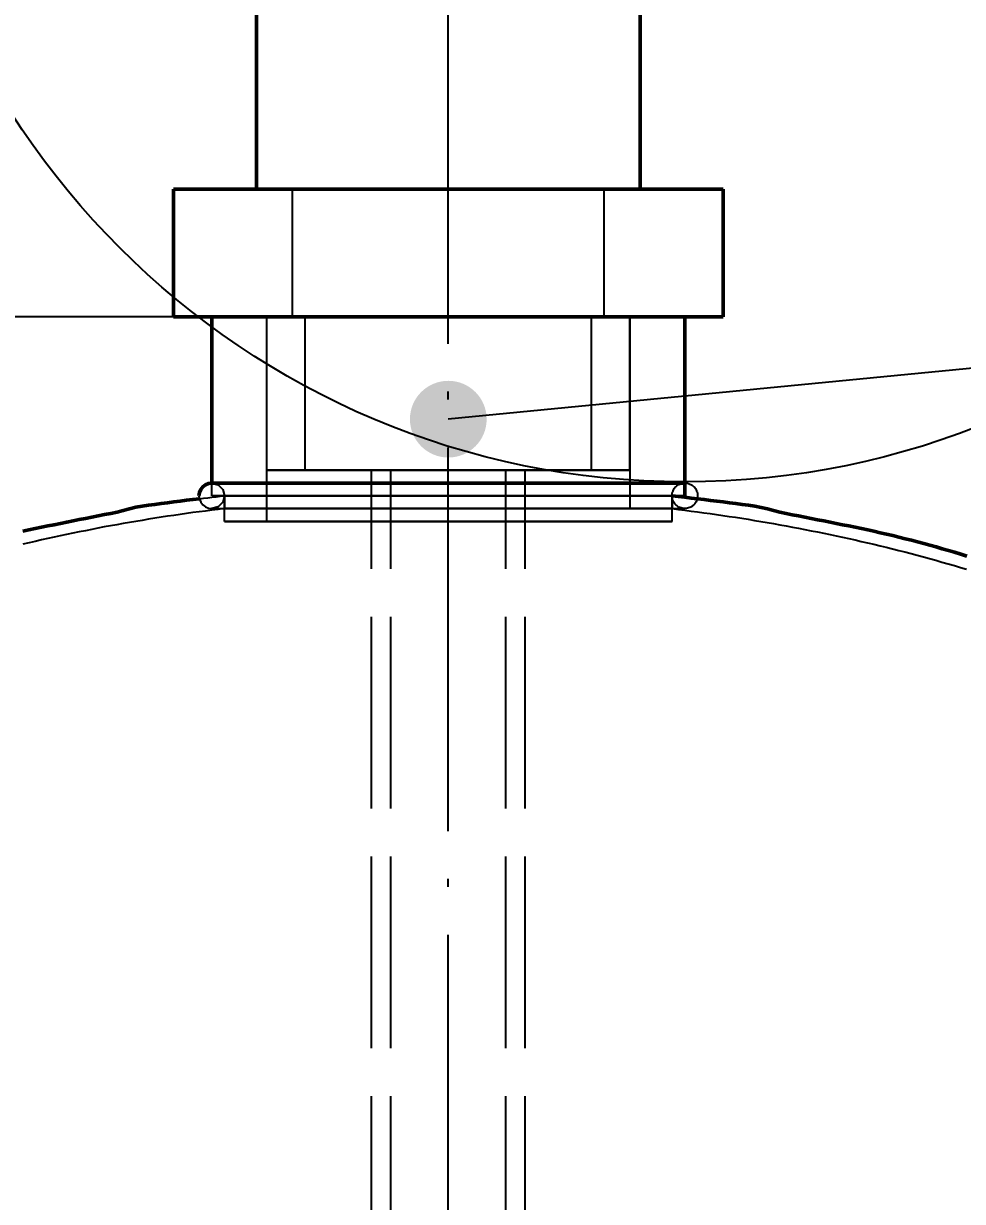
# Model space of a CAD drawing. Header units: millimetres. Extents: x 0 to 420, y 0 to 297.
# Drawn here: x 83.16 to 97.84, y 232.95 to 251.38 of the extents above; entities that cross this region are included whole.
import ezdxf

# ---------------------------------------------------------------- set-up
doc = ezdxf.new("R2010")
doc.units = ezdxf.units.MM
doc.linetypes.add('ISO02-TRAZOS', pattern=[3.75, 3, -0.75])
doc.linetypes.add('ISO04-TRAZO-PUNTO', pattern=[7.625, 6, -0.75, 0.125, -0.75])
for name, color, linetype, lineweight in [('01-VISIBLE', 7, 'CONTINUOUS', 50), ('02-OCULTA', 4, 'ISO02-TRAZOS', 25), ('03-EJE', 1, 'ISO04-TRAZO-PUNTO', 25), ('04-COTA', 3, 'CONTINUOUS', 25), ('08-FINA', 5, 'CONTINUOUS', 25)]:
    doc.layers.add(name, color=color, linetype=linetype, lineweight=lineweight)
doc.styles.add('ISO3098', font='isocpeur.ttf')
doc.dimstyles.new('FLAMA-ISO', dxfattribs={"dimtxt": 3.5, "dimasz": 3, "dimexe": 2, "dimexo": 1, "dimgap": 1, "dimtad": 1, "dimdec": 1, "dimtxsty": 'ISO3098', "dimcen": 2.5, "dimclrd": 3, "dimclre": 3, "dimclrt": 3, "dimazin": 3, "dimtfac": 1, "dimtmove": 0, "dimatfit": 3, "dimlwd": 25, "dimlwe": 25})

msp = doc.modelspace()

# ---------------------------------------------------------------- hatches: boundary and pattern name
at = {"layer": '08-FINA'}
h = msp.add_hatch(color=7, dxfattribs=at)
h.dxf.hatch_style = 1
edge = h.paths.add_edge_path()
edge.add_arc((89.8, 245.194), 0.6, 0, 360)

# ---------------------------------------------------------------- linework, layer by layer
at = {"layer": '01-VISIBLE'}
for p, q in [((86.8, 248.795), (86.8, 253.939)), ((92.8, 248.795), (92.8, 253.939)), ((85.5, 246.795), (85.5, 248.795)), ((94.1, 246.795), (94.1, 248.795)), ((86.1, 244.195), (86.1, 246.795)), ((93.5, 243.995), (93.5, 246.795))]:
    msp.add_line(p, q, dxfattribs=at)
for points in [[(85.5, 248.795), (85.6, 248.795), (85.7, 248.795), (85.8, 248.795), (85.9, 248.795), (86, 248.795), (86.1, 248.795), (86.2, 248.795), (86.3, 248.795), (86.4, 248.795), (86.5, 248.795), (86.6, 248.795), (86.7, 248.795), (86.8, 248.795), (86.9, 248.795), (87, 248.795), (87.1, 248.795), (87.2, 248.795), (87.3, 248.795), (87.4, 248.795), (87.5, 248.795), (87.6, 248.795), (87.7, 248.795), (87.8, 248.795), (87.9, 248.795), (88, 248.795), (88.1, 248.795), (88.2, 248.795), (88.3, 248.795), (88.4, 248.795), (88.5, 248.795), (88.6, 248.795), (88.7, 248.795), (88.8, 248.795), (88.9, 248.795), (89, 248.795), (89.1, 248.795), (89.2, 248.795), (89.3, 248.795), (89.4, 248.795), (89.5, 248.795), (89.6, 248.795), (89.7, 248.795), (89.8, 248.795), (89.9, 248.795), (90, 248.795), (90.1, 248.795), (90.2, 248.795), (90.3, 248.795), (90.4, 248.795), (90.5, 248.795), (90.6, 248.795), (90.7, 248.795), (90.8, 248.795), (90.9, 248.795), (91, 248.795), (91.1, 248.795), (91.2, 248.795), (91.3, 248.795), (91.4, 248.795), (91.5, 248.795), (91.6, 248.795), (91.7, 248.795), (91.8, 248.795), (91.9, 248.795), (92, 248.795), (92.1, 248.795), (92.2, 248.795), (92.3, 248.795), (92.4, 248.795), (92.5, 248.795), (92.6, 248.795), (92.7, 248.795), (92.8, 248.795), (92.9, 248.795), (93, 248.795), (93.1, 248.795), (93.2, 248.795), (93.3, 248.795), (93.4, 248.795), (93.5, 248.795), (93.6, 248.795), (93.7, 248.795), (93.8, 248.795), (93.9, 248.795), (94, 248.795), (94.1, 248.795)], [(85.5, 246.795), (85.6, 246.795), (85.7, 246.795), (85.8, 246.795), (85.9, 246.795), (86, 246.795), (86.1, 246.795), (86.2, 246.795), (86.3, 246.795), (86.4, 246.795), (86.5, 246.795), (86.6, 246.795), (86.7, 246.795), (86.8, 246.795), (86.9, 246.795), (87, 246.795), (87.1, 246.795), (87.2, 246.795), (87.3, 246.795), (87.4, 246.795), (87.5, 246.795), (87.6, 246.795), (87.7, 246.795), (87.8, 246.795), (87.9, 246.795), (88, 246.795), (88.1, 246.795), (88.2, 246.795), (88.3, 246.795), (88.4, 246.795), (88.5, 246.795), (88.6, 246.795), (88.7, 246.795), (88.8, 246.795), (88.9, 246.795), (89, 246.795), (89.1, 246.795), (89.2, 246.795), (89.3, 246.795), (89.4, 246.795), (89.5, 246.795), (89.6, 246.795), (89.7, 246.795), (89.8, 246.795), (89.9, 246.795), (90, 246.795), (90.1, 246.795), (90.2, 246.795), (90.3, 246.795), (90.4, 246.795), (90.5, 246.795), (90.6, 246.795), (90.7, 246.795), (90.8, 246.795), (90.9, 246.795), (91, 246.795), (91.1, 246.795), (91.2, 246.795), (91.3, 246.795), (91.4, 246.795), (91.5, 246.795), (91.6, 246.795), (91.7, 246.795), (91.8, 246.795), (91.9, 246.795), (92, 246.795), (92.1, 246.795), (92.2, 246.795), (92.3, 246.795), (92.4, 246.795), (92.5, 246.795), (92.6, 246.795), (92.7, 246.795), (92.8, 246.795), (92.9, 246.795), (93, 246.795), (93.1, 246.795), (93.2, 246.795), (93.3, 246.795), (93.4, 246.795), (93.5, 246.795), (93.6, 246.795), (93.7, 246.795), (93.8, 246.795), (93.9, 246.795), (94, 246.795), (94.1, 246.795)], [(86.1, 244.195), (86.048, 244.188), (86, 244.168), (85.959, 244.136), (85.927, 244.095), (85.907, 244.047), (85.9, 243.995)], [(93.5, 244.195), (93.399, 244.195), (93.297, 244.195), (93.196, 244.195), (93.095, 244.195), (92.993, 244.195), (92.892, 244.195), (92.79, 244.195), (92.689, 244.195), (92.588, 244.195), (92.486, 244.195), (92.385, 244.195), (92.284, 244.195), (92.182, 244.195), (92.081, 244.195), (91.979, 244.195), (91.878, 244.195), (91.777, 244.195), (91.675, 244.195), (91.574, 244.195), (91.473, 244.195), (91.371, 244.195), (91.27, 244.195), (91.168, 244.195), (91.067, 244.195), (90.966, 244.195), (90.864, 244.195), (90.763, 244.195), (90.662, 244.195), (90.56, 244.195), (90.459, 244.195), (90.358, 244.195), (90.256, 244.195), (90.155, 244.195), (90.053, 244.195), (89.952, 244.195), (89.851, 244.195), (89.749, 244.195), (89.648, 244.195), (89.547, 244.195), (89.445, 244.195), (89.344, 244.195), (89.242, 244.195), (89.141, 244.195), (89.04, 244.195), (88.938, 244.195), (88.837, 244.195), (88.736, 244.195), (88.634, 244.195), (88.533, 244.195), (88.432, 244.195), (88.33, 244.195), (88.229, 244.195), (88.127, 244.195), (88.026, 244.195), (87.925, 244.195), (87.823, 244.195), (87.722, 244.195), (87.621, 244.195), (87.519, 244.195), (87.418, 244.195), (87.316, 244.195), (87.215, 244.195), (87.114, 244.195), (87.012, 244.195), (86.911, 244.195), (86.81, 244.195), (86.708, 244.195), (86.607, 244.195), (86.505, 244.195), (86.404, 244.195), (86.303, 244.195), (86.201, 244.195), (86.1, 244.195)], [(83.143, 243.439), (83.241, 243.461), (83.34, 243.482), (83.438, 243.503), (83.536, 243.523), (83.634, 243.543), (83.733, 243.563), (83.831, 243.583), (83.93, 243.602), (84.028, 243.622), (84.127, 243.641), (84.225, 243.661), (84.324, 243.68), (84.422, 243.7), (84.52, 243.72), (84.619, 243.741), (84.716, 243.764), (84.813, 243.791), (84.911, 243.815), (85.01, 243.832), (85.109, 243.847), (85.208, 243.86), (85.308, 243.873), (85.407, 243.886), (85.507, 243.899), (85.607, 243.911), (85.706, 243.924), (85.806, 243.936), (85.906, 243.948)], [(97.911, 243.052), (97.815, 243.082), (97.719, 243.111), (97.623, 243.139), (97.526, 243.167), (97.43, 243.195), (97.333, 243.222), (97.237, 243.248), (97.14, 243.274), (97.043, 243.299), (96.946, 243.324), (96.849, 243.348), (96.751, 243.372), (96.654, 243.395), (96.556, 243.417), (96.458, 243.439), (96.36, 243.461), (96.262, 243.482), (96.164, 243.502), (96.066, 243.523), (95.968, 243.543), (95.869, 243.562), (95.771, 243.582), (95.673, 243.602), (95.574, 243.621), (95.476, 243.641), (95.378, 243.66), (95.279, 243.68), (95.181, 243.699), (95.083, 243.72), (94.985, 243.74), (94.887, 243.763), (94.791, 243.79), (94.693, 243.814), (94.595, 243.831), (94.496, 243.846), (94.396, 243.86), (94.297, 243.873), (94.198, 243.886), (94.098, 243.898), (93.999, 243.911), (93.899, 243.923), (93.8, 243.935), (93.7, 243.947), (93.601, 243.959), (93.501, 243.971), (93.402, 243.983), (93.302, 243.995)]]:
    msp.add_lwpolyline(points, dxfattribs=at)
at = {"layer": '02-OCULTA'}
for p, q in [((86.8, 248.795), (86.8, 262.389)), ((92.8, 248.795), (92.8, 262.389)), ((87.362, 246.795), (87.362, 248.795)), ((87.6, 248.795), (92, 248.795)), ((87.6, 248.795), (92, 248.795)), ((92.238, 246.795), (92.238, 248.795)), ((86.962, 243.594), (86.962, 246.795)), ((86.962, 244.395), (86.962, 246.795)), ((87.562, 244.395), (87.562, 246.795)), ((92.038, 244.395), (92.038, 246.795)), ((92.638, 246.795), (92.638, 243.594)), ((92.638, 244.395), (92.638, 246.795)), ((88.6, 141.6), (88.6, 244.395)), ((88.9, 141.6), (88.9, 244.395)), ((90.7, 141.6), (90.7, 244.395)), ((91, 141.6), (91, 244.395)), ((86.1, 243.995), (86.1, 244.195)), ((86.298, 243.594), (86.298, 243.995)), ((86.3, 243.995), (86.3, 243.794)), ((93.3, 243.995), (93.3, 243.794)), ((93.302, 243.594), (93.302, 243.995))]:
    msp.add_line(p, q, dxfattribs=at)
for points in [[(94.1, 248.795), (94, 248.795), (93.9, 248.795), (93.8, 248.795), (93.7, 248.795), (93.6, 248.795), (93.5, 248.795), (93.4, 248.795), (93.3, 248.795), (93.2, 248.795), (93.1, 248.795), (93, 248.795), (92.9, 248.795), (92.8, 248.795), (92.7, 248.795), (92.6, 248.795), (92.5, 248.795), (92.4, 248.795), (92.3, 248.795), (92.2, 248.795), (92.1, 248.795), (92, 248.795), (91.9, 248.795), (91.8, 248.795), (91.7, 248.795), (91.6, 248.795), (91.5, 248.795), (91.4, 248.795), (91.3, 248.795), (91.2, 248.795), (91.1, 248.795), (91, 248.795), (90.9, 248.795), (90.8, 248.795), (90.7, 248.795), (90.6, 248.795), (90.5, 248.795), (90.4, 248.795), (90.3, 248.795), (90.2, 248.795), (90.1, 248.795), (90, 248.795), (89.9, 248.795), (89.8, 248.795), (89.7, 248.795), (89.6, 248.795), (89.5, 248.795), (89.4, 248.795), (89.3, 248.795), (89.2, 248.795), (89.1, 248.795), (89, 248.795), (88.9, 248.795), (88.8, 248.795), (88.7, 248.795), (88.6, 248.795), (88.5, 248.795), (88.4, 248.795), (88.3, 248.795), (88.2, 248.795), (88.1, 248.795), (88, 248.795), (87.9, 248.795), (87.8, 248.795), (87.7, 248.795), (87.6, 248.795), (87.5, 248.795), (87.4, 248.795), (87.3, 248.795), (87.2, 248.795), (87.1, 248.795), (87, 248.795), (86.9, 248.795), (86.8, 248.795), (86.7, 248.795), (86.6, 248.795), (86.5, 248.795), (86.4, 248.795), (86.3, 248.795), (86.2, 248.795), (86.1, 248.795), (86, 248.795), (85.9, 248.795), (85.8, 248.795), (85.7, 248.795), (85.6, 248.795), (85.5, 248.795)], [(86.8, 248.795), (86.914, 248.795), (87.029, 248.795), (87.143, 248.795), (87.257, 248.795), (87.371, 248.795), (87.486, 248.795), (87.6, 248.795)], [(86.8, 248.795), (86.9, 248.795), (87, 248.795), (87.1, 248.795), (87.2, 248.795), (87.3, 248.795), (87.4, 248.795), (87.5, 248.795), (87.6, 248.795)], [(92.238, 248.795), (92.136, 248.795), (92.034, 248.795), (91.933, 248.795), (91.831, 248.795), (91.73, 248.795), (91.628, 248.795), (91.527, 248.795), (91.425, 248.795), (91.323, 248.795), (91.222, 248.795), (91.12, 248.795), (91.019, 248.795), (90.917, 248.795), (90.816, 248.795), (90.714, 248.795), (90.613, 248.795), (90.511, 248.795), (90.409, 248.795), (90.308, 248.795), (90.206, 248.795), (90.105, 248.795), (90.003, 248.795), (89.902, 248.795), (89.8, 248.795), (89.698, 248.795), (89.597, 248.795), (89.495, 248.795), (89.394, 248.795), (89.292, 248.795), (89.191, 248.795), (89.089, 248.795), (88.987, 248.795), (88.886, 248.795), (88.784, 248.795), (88.683, 248.795), (88.581, 248.795), (88.48, 248.795), (88.378, 248.795), (88.276, 248.795), (88.175, 248.795), (88.073, 248.795), (87.972, 248.795), (87.87, 248.795), (87.769, 248.795), (87.667, 248.795), (87.566, 248.795), (87.464, 248.795), (87.362, 248.795)], [(87.362, 248.795), (87.464, 248.795), (87.566, 248.795), (87.667, 248.795), (87.769, 248.795), (87.87, 248.795), (87.972, 248.795), (88.073, 248.795), (88.175, 248.795), (88.276, 248.795), (88.378, 248.795), (88.48, 248.795), (88.581, 248.795), (88.683, 248.795), (88.784, 248.795), (88.886, 248.795), (88.987, 248.795), (89.089, 248.795), (89.191, 248.795), (89.292, 248.795), (89.394, 248.795), (89.495, 248.795), (89.597, 248.795), (89.698, 248.795), (89.8, 248.795), (89.902, 248.795), (90.003, 248.795), (90.105, 248.795), (90.206, 248.795), (90.308, 248.795), (90.409, 248.795), (90.511, 248.795), (90.613, 248.795), (90.714, 248.795), (90.816, 248.795), (90.917, 248.795), (91.019, 248.795), (91.12, 248.795), (91.222, 248.795), (91.323, 248.795), (91.425, 248.795), (91.527, 248.795), (91.628, 248.795), (91.73, 248.795), (91.831, 248.795), (91.933, 248.795), (92.034, 248.795), (92.136, 248.795), (92.238, 248.795)], [(92.8, 248.795), (92.686, 248.795), (92.571, 248.795), (92.457, 248.795), (92.343, 248.795), (92.229, 248.795), (92.114, 248.795), (92, 248.795)], [(92.8, 248.795), (92.7, 248.795), (92.6, 248.795), (92.5, 248.795), (92.4, 248.795), (92.3, 248.795), (92.2, 248.795), (92.1, 248.795), (92, 248.795)], [(94.1, 246.795), (94, 246.795), (93.9, 246.795), (93.8, 246.795), (93.7, 246.795), (93.6, 246.795), (93.5, 246.795), (93.4, 246.795), (93.3, 246.795), (93.2, 246.795), (93.1, 246.795), (93, 246.795), (92.9, 246.795), (92.8, 246.795), (92.7, 246.795), (92.6, 246.795), (92.5, 246.795), (92.4, 246.795), (92.3, 246.795), (92.2, 246.795), (92.1, 246.795), (92, 246.795), (91.9, 246.795), (91.8, 246.795), (91.7, 246.795), (91.6, 246.795), (91.5, 246.795), (91.4, 246.795), (91.3, 246.795), (91.2, 246.795), (91.1, 246.795), (91, 246.795), (90.9, 246.795), (90.8, 246.795), (90.7, 246.795), (90.6, 246.795), (90.5, 246.795), (90.4, 246.795), (90.3, 246.795), (90.2, 246.795), (90.1, 246.795), (90, 246.795), (89.9, 246.795), (89.8, 246.795), (89.7, 246.795), (89.6, 246.795), (89.5, 246.795), (89.4, 246.795), (89.3, 246.795), (89.2, 246.795), (89.1, 246.795), (89, 246.795), (88.9, 246.795), (88.8, 246.795), (88.7, 246.795), (88.6, 246.795), (88.5, 246.795), (88.4, 246.795), (88.3, 246.795), (88.2, 246.795), (88.1, 246.795), (88, 246.795), (87.9, 246.795), (87.8, 246.795), (87.7, 246.795), (87.6, 246.795), (87.5, 246.795), (87.4, 246.795), (87.3, 246.795), (87.2, 246.795), (87.1, 246.795), (87, 246.795), (86.9, 246.795), (86.8, 246.795), (86.7, 246.795), (86.6, 246.795), (86.5, 246.795), (86.4, 246.795), (86.3, 246.795), (86.2, 246.795), (86.1, 246.795), (86, 246.795), (85.9, 246.795), (85.8, 246.795), (85.7, 246.795), (85.6, 246.795), (85.5, 246.795)], [(93.5, 246.795), (93.4, 246.795), (93.3, 246.795), (93.2, 246.795), (93.1, 246.795), (93, 246.795), (92.9, 246.795), (92.8, 246.795), (92.7, 246.795), (92.6, 246.795), (92.5, 246.795), (92.4, 246.795), (92.3, 246.795), (92.2, 246.795), (92.1, 246.795), (92, 246.795), (91.9, 246.795), (91.8, 246.795), (91.7, 246.795), (91.6, 246.795), (91.5, 246.795), (91.4, 246.795), (91.3, 246.795), (91.2, 246.795), (91.1, 246.795), (91, 246.795), (90.9, 246.795), (90.8, 246.795), (90.7, 246.795), (90.6, 246.795), (90.5, 246.795), (90.4, 246.795), (90.3, 246.795), (90.2, 246.795), (90.1, 246.795), (90, 246.795), (89.9, 246.795), (89.8, 246.795), (89.7, 246.795), (89.6, 246.795), (89.5, 246.795), (89.4, 246.795), (89.3, 246.795), (89.2, 246.795), (89.1, 246.795), (89, 246.795), (88.9, 246.795), (88.8, 246.795), (88.7, 246.795), (88.6, 246.795), (88.5, 246.795), (88.4, 246.795), (88.3, 246.795), (88.2, 246.795), (88.1, 246.795), (88, 246.795), (87.9, 246.795), (87.8, 246.795), (87.7, 246.795), (87.6, 246.795), (87.5, 246.795), (87.4, 246.795), (87.3, 246.795), (87.2, 246.795), (87.1, 246.795), (87, 246.795), (86.9, 246.795), (86.8, 246.795), (86.7, 246.795), (86.6, 246.795), (86.5, 246.795), (86.4, 246.795), (86.3, 246.795), (86.2, 246.795), (86.1, 246.795)], [(86.1, 246.795), (86.2, 246.795), (86.3, 246.795), (86.4, 246.795), (86.5, 246.795), (86.6, 246.795), (86.7, 246.795), (86.8, 246.795), (86.9, 246.795), (87, 246.795), (87.1, 246.795), (87.2, 246.795), (87.3, 246.795), (87.4, 246.795), (87.5, 246.795), (87.6, 246.795), (87.7, 246.795), (87.8, 246.795), (87.9, 246.795), (88, 246.795), (88.1, 246.795), (88.2, 246.795), (88.3, 246.795), (88.4, 246.795), (88.5, 246.795), (88.6, 246.795), (88.7, 246.795), (88.8, 246.795), (88.9, 246.795), (89, 246.795), (89.1, 246.795), (89.2, 246.795), (89.3, 246.795), (89.4, 246.795), (89.5, 246.795), (89.6, 246.795), (89.7, 246.795), (89.8, 246.795), (89.9, 246.795), (90, 246.795), (90.1, 246.795), (90.2, 246.795), (90.3, 246.795), (90.4, 246.795), (90.5, 246.795), (90.6, 246.795), (90.7, 246.795), (90.8, 246.795), (90.9, 246.795), (91, 246.795), (91.1, 246.795), (91.2, 246.795), (91.3, 246.795), (91.4, 246.795), (91.5, 246.795), (91.6, 246.795), (91.7, 246.795), (91.8, 246.795), (91.9, 246.795), (92, 246.795), (92.1, 246.795), (92.2, 246.795), (92.3, 246.795), (92.4, 246.795), (92.5, 246.795), (92.6, 246.795), (92.7, 246.795), (92.8, 246.795), (92.9, 246.795), (93, 246.795), (93.1, 246.795), (93.2, 246.795), (93.3, 246.795), (93.4, 246.795), (93.5, 246.795)], [(92.638, 246.795), (92.536, 246.795), (92.435, 246.795), (92.334, 246.795), (92.232, 246.795), (92.131, 246.795), (92.03, 246.795), (91.928, 246.795), (91.827, 246.795), (91.726, 246.795), (91.624, 246.795), (91.523, 246.795), (91.421, 246.795), (91.32, 246.795), (91.219, 246.795), (91.117, 246.795), (91.016, 246.795), (90.915, 246.795), (90.813, 246.795), (90.712, 246.795), (90.611, 246.795), (90.509, 246.795), (90.408, 246.795), (90.307, 246.795), (90.205, 246.795), (90.104, 246.795), (90.003, 246.795), (89.901, 246.795), (89.8, 246.795), (89.699, 246.795), (89.597, 246.795), (89.496, 246.795), (89.395, 246.795), (89.293, 246.795), (89.192, 246.795), (89.091, 246.795), (88.989, 246.795), (88.888, 246.795), (88.787, 246.795), (88.685, 246.795), (88.584, 246.795), (88.483, 246.795), (88.381, 246.795), (88.28, 246.795), (88.179, 246.795), (88.077, 246.795), (87.976, 246.795), (87.874, 246.795), (87.773, 246.795), (87.672, 246.795), (87.57, 246.795), (87.469, 246.795), (87.368, 246.795), (87.266, 246.795), (87.165, 246.795), (87.064, 246.795), (86.962, 246.795)], [(86.962, 246.795), (87.064, 246.795), (87.165, 246.795), (87.266, 246.795), (87.368, 246.795), (87.469, 246.795), (87.57, 246.795), (87.672, 246.795), (87.773, 246.795), (87.874, 246.795), (87.976, 246.795), (88.077, 246.795), (88.179, 246.795), (88.28, 246.795), (88.381, 246.795), (88.483, 246.795), (88.584, 246.795), (88.685, 246.795), (88.787, 246.795), (88.888, 246.795), (88.989, 246.795), (89.091, 246.795), (89.192, 246.795), (89.293, 246.795), (89.395, 246.795), (89.496, 246.795), (89.597, 246.795), (89.699, 246.795), (89.8, 246.795), (89.901, 246.795), (90.003, 246.795), (90.104, 246.795), (90.205, 246.795), (90.307, 246.795), (90.408, 246.795), (90.509, 246.795), (90.611, 246.795), (90.712, 246.795), (90.813, 246.795), (90.915, 246.795), (91.016, 246.795), (91.117, 246.795), (91.219, 246.795), (91.32, 246.795), (91.421, 246.795), (91.523, 246.795), (91.624, 246.795), (91.726, 246.795), (91.827, 246.795), (91.928, 246.795), (92.03, 246.795), (92.131, 246.795), (92.232, 246.795), (92.334, 246.795), (92.435, 246.795), (92.536, 246.795), (92.638, 246.795)], [(92.638, 246.795), (92.536, 246.795), (92.435, 246.795), (92.334, 246.795), (92.232, 246.795), (92.131, 246.795), (92.03, 246.795), (91.928, 246.795), (91.827, 246.795), (91.726, 246.795), (91.624, 246.795), (91.523, 246.795), (91.421, 246.795), (91.32, 246.795), (91.219, 246.795), (91.117, 246.795), (91.016, 246.795), (90.915, 246.795), (90.813, 246.795), (90.712, 246.795), (90.611, 246.795), (90.509, 246.795), (90.408, 246.795), (90.307, 246.795), (90.205, 246.795), (90.104, 246.795), (90.003, 246.795), (89.901, 246.795), (89.8, 246.795), (89.699, 246.795), (89.597, 246.795), (89.496, 246.795), (89.395, 246.795), (89.293, 246.795), (89.192, 246.795), (89.091, 246.795), (88.989, 246.795), (88.888, 246.795), (88.787, 246.795), (88.685, 246.795), (88.584, 246.795), (88.483, 246.795), (88.381, 246.795), (88.28, 246.795), (88.179, 246.795), (88.077, 246.795), (87.976, 246.795), (87.874, 246.795), (87.773, 246.795), (87.672, 246.795), (87.57, 246.795), (87.469, 246.795), (87.368, 246.795), (87.266, 246.795), (87.165, 246.795), (87.064, 246.795), (86.962, 246.795)], [(86.962, 246.795), (87.064, 246.795), (87.165, 246.795), (87.266, 246.795), (87.368, 246.795), (87.469, 246.795), (87.57, 246.795), (87.672, 246.795), (87.773, 246.795), (87.874, 246.795), (87.976, 246.795), (88.077, 246.795), (88.179, 246.795), (88.28, 246.795), (88.381, 246.795), (88.483, 246.795), (88.584, 246.795), (88.685, 246.795), (88.787, 246.795), (88.888, 246.795), (88.989, 246.795), (89.091, 246.795), (89.192, 246.795), (89.293, 246.795), (89.395, 246.795), (89.496, 246.795), (89.597, 246.795), (89.699, 246.795), (89.8, 246.795), (89.901, 246.795), (90.003, 246.795), (90.104, 246.795), (90.205, 246.795), (90.307, 246.795), (90.408, 246.795), (90.509, 246.795), (90.611, 246.795), (90.712, 246.795), (90.813, 246.795), (90.915, 246.795), (91.016, 246.795), (91.117, 246.795), (91.219, 246.795), (91.32, 246.795), (91.421, 246.795), (91.523, 246.795), (91.624, 246.795), (91.726, 246.795), (91.827, 246.795), (91.928, 246.795), (92.03, 246.795), (92.131, 246.795), (92.232, 246.795), (92.334, 246.795), (92.435, 246.795), (92.536, 246.795), (92.638, 246.795)], [(92.238, 246.795), (92.136, 246.795), (92.034, 246.795), (91.933, 246.795), (91.831, 246.795), (91.73, 246.795), (91.628, 246.795), (91.527, 246.795), (91.425, 246.795), (91.323, 246.795), (91.222, 246.795), (91.12, 246.795), (91.019, 246.795), (90.917, 246.795), (90.816, 246.795), (90.714, 246.795), (90.613, 246.795), (90.511, 246.795), (90.409, 246.795), (90.308, 246.795), (90.206, 246.795), (90.105, 246.795), (90.003, 246.795), (89.902, 246.795), (89.8, 246.795), (89.698, 246.795), (89.597, 246.795), (89.495, 246.795), (89.394, 246.795), (89.292, 246.795), (89.191, 246.795), (89.089, 246.795), (88.987, 246.795), (88.886, 246.795), (88.784, 246.795), (88.683, 246.795), (88.581, 246.795), (88.48, 246.795), (88.378, 246.795), (88.276, 246.795), (88.175, 246.795), (88.073, 246.795), (87.972, 246.795), (87.87, 246.795), (87.769, 246.795), (87.667, 246.795), (87.566, 246.795), (87.464, 246.795), (87.362, 246.795)], [(87.362, 246.795), (87.464, 246.795), (87.566, 246.795), (87.667, 246.795), (87.769, 246.795), (87.87, 246.795), (87.972, 246.795), (88.073, 246.795), (88.175, 246.795), (88.276, 246.795), (88.378, 246.795), (88.48, 246.795), (88.581, 246.795), (88.683, 246.795), (88.784, 246.795), (88.886, 246.795), (88.987, 246.795), (89.089, 246.795), (89.191, 246.795), (89.292, 246.795), (89.394, 246.795), (89.495, 246.795), (89.597, 246.795), (89.698, 246.795), (89.8, 246.795), (89.902, 246.795), (90.003, 246.795), (90.105, 246.795), (90.206, 246.795), (90.308, 246.795), (90.409, 246.795), (90.511, 246.795), (90.613, 246.795), (90.714, 246.795), (90.816, 246.795), (90.917, 246.795), (91.019, 246.795), (91.12, 246.795), (91.222, 246.795), (91.323, 246.795), (91.425, 246.795), (91.527, 246.795), (91.628, 246.795), (91.73, 246.795), (91.831, 246.795), (91.933, 246.795), (92.034, 246.795), (92.136, 246.795), (92.238, 246.795)], [(92.038, 246.795), (91.936, 246.795), (91.834, 246.795), (91.732, 246.795), (91.631, 246.795), (91.529, 246.795), (91.427, 246.795), (91.326, 246.795), (91.224, 246.795), (91.122, 246.795), (91.021, 246.795), (90.919, 246.795), (90.817, 246.795), (90.715, 246.795), (90.614, 246.795), (90.512, 246.795), (90.41, 246.795), (90.309, 246.795), (90.207, 246.795), (90.105, 246.795), (90.003, 246.795), (89.902, 246.795), (89.8, 246.795), (89.698, 246.795), (89.597, 246.795), (89.495, 246.795), (89.393, 246.795), (89.291, 246.795), (89.19, 246.795), (89.088, 246.795), (88.986, 246.795), (88.885, 246.795), (88.783, 246.795), (88.681, 246.795), (88.579, 246.795), (88.478, 246.795), (88.376, 246.795), (88.274, 246.795), (88.173, 246.795), (88.071, 246.795), (87.969, 246.795), (87.868, 246.795), (87.766, 246.795), (87.664, 246.795), (87.562, 246.795)], [(87.562, 246.795), (87.664, 246.795), (87.766, 246.795), (87.868, 246.795), (87.969, 246.795), (88.071, 246.795), (88.173, 246.795), (88.274, 246.795), (88.376, 246.795), (88.478, 246.795), (88.579, 246.795), (88.681, 246.795), (88.783, 246.795), (88.885, 246.795), (88.986, 246.795), (89.088, 246.795), (89.19, 246.795), (89.291, 246.795), (89.393, 246.795), (89.495, 246.795), (89.597, 246.795), (89.698, 246.795), (89.8, 246.795), (89.902, 246.795), (90.003, 246.795), (90.105, 246.795), (90.207, 246.795), (90.309, 246.795), (90.41, 246.795), (90.512, 246.795), (90.614, 246.795), (90.715, 246.795), (90.817, 246.795), (90.919, 246.795), (91.021, 246.795), (91.122, 246.795), (91.224, 246.795), (91.326, 246.795), (91.427, 246.795), (91.529, 246.795), (91.631, 246.795), (91.732, 246.795), (91.834, 246.795), (91.936, 246.795), (92.038, 246.795)], [(92.638, 244.395), (92.536, 244.395), (92.435, 244.395), (92.334, 244.395), (92.232, 244.395), (92.131, 244.395), (92.03, 244.395), (91.928, 244.395), (91.827, 244.395), (91.726, 244.395), (91.624, 244.395), (91.523, 244.395), (91.421, 244.395), (91.32, 244.395), (91.219, 244.395), (91.117, 244.395), (91.016, 244.395), (90.915, 244.395), (90.813, 244.395), (90.712, 244.395), (90.611, 244.395), (90.509, 244.395), (90.408, 244.395), (90.307, 244.395), (90.205, 244.395), (90.104, 244.395), (90.003, 244.395), (89.901, 244.395), (89.8, 244.395), (89.699, 244.395), (89.597, 244.395), (89.496, 244.395), (89.395, 244.395), (89.293, 244.395), (89.192, 244.395), (89.091, 244.395), (88.989, 244.395), (88.888, 244.395), (88.787, 244.395), (88.685, 244.395), (88.584, 244.395), (88.483, 244.395), (88.381, 244.395), (88.28, 244.395), (88.179, 244.395), (88.077, 244.395), (87.976, 244.395), (87.874, 244.395), (87.773, 244.395), (87.672, 244.395), (87.57, 244.395), (87.469, 244.395), (87.368, 244.395), (87.266, 244.395), (87.165, 244.395), (87.064, 244.395), (86.962, 244.395)], [(86.962, 244.395), (87.064, 244.395), (87.165, 244.395), (87.266, 244.395), (87.368, 244.395), (87.469, 244.395), (87.57, 244.395), (87.672, 244.395), (87.773, 244.395), (87.874, 244.395), (87.976, 244.395), (88.077, 244.395), (88.179, 244.395), (88.28, 244.395), (88.381, 244.395), (88.483, 244.395), (88.584, 244.395), (88.685, 244.395), (88.787, 244.395), (88.888, 244.395), (88.989, 244.395), (89.091, 244.395), (89.192, 244.395), (89.293, 244.395), (89.395, 244.395), (89.496, 244.395), (89.597, 244.395), (89.699, 244.395), (89.8, 244.395), (89.901, 244.395), (90.003, 244.395), (90.104, 244.395), (90.205, 244.395), (90.307, 244.395), (90.408, 244.395), (90.509, 244.395), (90.611, 244.395), (90.712, 244.395), (90.813, 244.395), (90.915, 244.395), (91.016, 244.395), (91.117, 244.395), (91.219, 244.395), (91.32, 244.395), (91.421, 244.395), (91.523, 244.395), (91.624, 244.395), (91.726, 244.395), (91.827, 244.395), (91.928, 244.395), (92.03, 244.395), (92.131, 244.395), (92.232, 244.395), (92.334, 244.395), (92.435, 244.395), (92.536, 244.395), (92.638, 244.395)], [(92.038, 244.395), (91.936, 244.395), (91.834, 244.395), (91.732, 244.395), (91.631, 244.395), (91.529, 244.395), (91.427, 244.395), (91.326, 244.395), (91.224, 244.395), (91.122, 244.395), (91.021, 244.395), (90.919, 244.395), (90.817, 244.395), (90.715, 244.395), (90.614, 244.395), (90.512, 244.395), (90.41, 244.395), (90.309, 244.395), (90.207, 244.395), (90.105, 244.395), (90.003, 244.395), (89.902, 244.395), (89.8, 244.395), (89.698, 244.395), (89.597, 244.395), (89.495, 244.395), (89.393, 244.395), (89.291, 244.395), (89.19, 244.395), (89.088, 244.395), (88.986, 244.395), (88.885, 244.395), (88.783, 244.395), (88.681, 244.395), (88.579, 244.395), (88.478, 244.395), (88.376, 244.395), (88.274, 244.395), (88.173, 244.395), (88.071, 244.395), (87.969, 244.395), (87.868, 244.395), (87.766, 244.395), (87.664, 244.395), (87.562, 244.395)], [(87.562, 244.395), (87.664, 244.395), (87.766, 244.395), (87.868, 244.395), (87.969, 244.395), (88.071, 244.395), (88.173, 244.395), (88.274, 244.395), (88.376, 244.395), (88.478, 244.395), (88.579, 244.395), (88.681, 244.395), (88.783, 244.395), (88.885, 244.395), (88.986, 244.395), (89.088, 244.395), (89.19, 244.395), (89.291, 244.395), (89.393, 244.395), (89.495, 244.395), (89.597, 244.395), (89.698, 244.395), (89.8, 244.395), (89.902, 244.395), (90.003, 244.395), (90.105, 244.395), (90.207, 244.395), (90.309, 244.395), (90.41, 244.395), (90.512, 244.395), (90.614, 244.395), (90.715, 244.395), (90.817, 244.395), (90.919, 244.395), (91.021, 244.395), (91.122, 244.395), (91.224, 244.395), (91.326, 244.395), (91.427, 244.395), (91.529, 244.395), (91.631, 244.395), (91.732, 244.395), (91.834, 244.395), (91.936, 244.395), (92.038, 244.395)], [(91, 244.395), (90.9, 244.395), (90.8, 244.395), (90.7, 244.395), (90.6, 244.395), (90.5, 244.395), (90.4, 244.395), (90.3, 244.395), (90.2, 244.395), (90.1, 244.395), (90, 244.395), (89.9, 244.395), (89.8, 244.395), (89.7, 244.395), (89.6, 244.395), (89.5, 244.395), (89.4, 244.395), (89.3, 244.395), (89.2, 244.395), (89.1, 244.395), (89, 244.395), (88.9, 244.395), (88.8, 244.395), (88.7, 244.395), (88.6, 244.395)], [(88.6, 244.395), (88.7, 244.395), (88.8, 244.395), (88.9, 244.395), (89, 244.395), (89.1, 244.395), (89.2, 244.395), (89.3, 244.395), (89.4, 244.395), (89.5, 244.395), (89.6, 244.395), (89.7, 244.395), (89.8, 244.395), (89.9, 244.395), (90, 244.395), (90.1, 244.395), (90.2, 244.395), (90.3, 244.395), (90.4, 244.395), (90.5, 244.395), (90.6, 244.395), (90.7, 244.395), (90.8, 244.395), (90.9, 244.395), (91, 244.395)], [(90.7, 244.395), (90.6, 244.395), (90.5, 244.395), (90.4, 244.395), (90.3, 244.395), (90.2, 244.395), (90.1, 244.395), (90, 244.395), (89.9, 244.395), (89.8, 244.395), (89.7, 244.395), (89.6, 244.395), (89.5, 244.395), (89.4, 244.395), (89.3, 244.395), (89.2, 244.395), (89.1, 244.395), (89, 244.395), (88.9, 244.395)], [(88.9, 244.395), (89, 244.395), (89.1, 244.395), (89.2, 244.395), (89.3, 244.395), (89.4, 244.395), (89.5, 244.395), (89.6, 244.395), (89.7, 244.395), (89.8, 244.395), (89.9, 244.395), (90, 244.395), (90.1, 244.395), (90.2, 244.395), (90.3, 244.395), (90.4, 244.395), (90.5, 244.395), (90.6, 244.395), (90.7, 244.395)], [(93.5, 244.195), (93.399, 244.195), (93.297, 244.195), (93.196, 244.195), (93.095, 244.195), (92.993, 244.195), (92.892, 244.195), (92.79, 244.195), (92.689, 244.195), (92.588, 244.195), (92.486, 244.195), (92.385, 244.195), (92.284, 244.195), (92.182, 244.195), (92.081, 244.195), (91.979, 244.195), (91.878, 244.195), (91.777, 244.195), (91.675, 244.195), (91.574, 244.195), (91.473, 244.195), (91.371, 244.195), (91.27, 244.195), (91.168, 244.195), (91.067, 244.195), (90.966, 244.195), (90.864, 244.195), (90.763, 244.195), (90.662, 244.195), (90.56, 244.195), (90.459, 244.195), (90.358, 244.195), (90.256, 244.195), (90.155, 244.195), (90.053, 244.195), (89.952, 244.195), (89.851, 244.195), (89.749, 244.195), (89.648, 244.195), (89.547, 244.195), (89.445, 244.195), (89.344, 244.195), (89.242, 244.195), (89.141, 244.195), (89.04, 244.195), (88.938, 244.195), (88.837, 244.195), (88.736, 244.195), (88.634, 244.195), (88.533, 244.195), (88.432, 244.195), (88.33, 244.195), (88.229, 244.195), (88.127, 244.195), (88.026, 244.195), (87.925, 244.195), (87.823, 244.195), (87.722, 244.195), (87.621, 244.195), (87.519, 244.195), (87.418, 244.195), (87.316, 244.195), (87.215, 244.195), (87.114, 244.195), (87.012, 244.195), (86.911, 244.195), (86.81, 244.195), (86.708, 244.195), (86.607, 244.195), (86.505, 244.195), (86.404, 244.195), (86.303, 244.195), (86.201, 244.195), (86.1, 244.195)], [(86.1, 244.195), (86.2, 244.168), (86.273, 244.095), (86.3, 243.995), (86.273, 243.895), (86.2, 243.822), (86.1, 243.795)], [(85.9, 243.995), (85.907, 243.943), (85.927, 243.895), (85.959, 243.853), (86, 243.822), (86.048, 243.802), (86.1, 243.795)], [(85.906, 243.948), (85.971, 243.956), (86.037, 243.963), (86.103, 243.971), (86.169, 243.979), (86.234, 243.987), (86.3, 243.995)], [(93.5, 243.995), (93.4, 243.995), (93.3, 243.995), (93.2, 243.995), (93.1, 243.995), (93, 243.995), (92.9, 243.995), (92.8, 243.995), (92.7, 243.995), (92.6, 243.995), (92.5, 243.995), (92.4, 243.995), (92.3, 243.995), (92.2, 243.995), (92.1, 243.995), (92, 243.995), (91.9, 243.995), (91.8, 243.995), (91.7, 243.995), (91.6, 243.995), (91.5, 243.995), (91.4, 243.995), (91.3, 243.995), (91.2, 243.995), (91.1, 243.995), (91, 243.995), (90.9, 243.995), (90.8, 243.995), (90.7, 243.995), (90.6, 243.995), (90.5, 243.995), (90.4, 243.995), (90.3, 243.995), (90.2, 243.995), (90.1, 243.995), (90, 243.995), (89.9, 243.995), (89.8, 243.995), (89.7, 243.995), (89.6, 243.995), (89.5, 243.995), (89.4, 243.995), (89.3, 243.995), (89.2, 243.995), (89.1, 243.995), (89, 243.995), (88.9, 243.995), (88.8, 243.995), (88.7, 243.995), (88.6, 243.995), (88.5, 243.995), (88.4, 243.995), (88.3, 243.995), (88.2, 243.995), (88.1, 243.995), (88, 243.995), (87.9, 243.995), (87.8, 243.995), (87.7, 243.995), (87.6, 243.995), (87.5, 243.995), (87.4, 243.995), (87.3, 243.995), (87.2, 243.995), (87.1, 243.995), (87, 243.995), (86.9, 243.995), (86.8, 243.995), (86.7, 243.995), (86.6, 243.995), (86.5, 243.995), (86.4, 243.995), (86.3, 243.995), (86.2, 243.995), (86.1, 243.995)], [(86.1, 243.995), (86.2, 243.995), (86.3, 243.995), (86.4, 243.995), (86.5, 243.995), (86.6, 243.995), (86.7, 243.995), (86.8, 243.995), (86.9, 243.995), (87, 243.995), (87.1, 243.995), (87.2, 243.995), (87.3, 243.995), (87.4, 243.995), (87.5, 243.995), (87.6, 243.995), (87.7, 243.995), (87.8, 243.995), (87.9, 243.995), (88, 243.995), (88.1, 243.995), (88.2, 243.995), (88.3, 243.995), (88.4, 243.995), (88.5, 243.995), (88.6, 243.995), (88.7, 243.995), (88.8, 243.995), (88.9, 243.995), (89, 243.995), (89.1, 243.995), (89.2, 243.995), (89.3, 243.995), (89.4, 243.995), (89.5, 243.995), (89.6, 243.995), (89.7, 243.995), (89.8, 243.995), (89.9, 243.995), (90, 243.995), (90.1, 243.995), (90.2, 243.995), (90.3, 243.995), (90.4, 243.995), (90.5, 243.995), (90.6, 243.995), (90.7, 243.995), (90.8, 243.995), (90.9, 243.995), (91, 243.995), (91.1, 243.995), (91.2, 243.995), (91.3, 243.995), (91.4, 243.995), (91.5, 243.995), (91.6, 243.995), (91.7, 243.995), (91.8, 243.995), (91.9, 243.995), (92, 243.995), (92.1, 243.995), (92.2, 243.995), (92.3, 243.995), (92.4, 243.995), (92.5, 243.995), (92.6, 243.995), (92.7, 243.995), (92.8, 243.995), (92.9, 243.995), (93, 243.995), (93.1, 243.995), (93.2, 243.995), (93.3, 243.995), (93.4, 243.995), (93.5, 243.995)], [(93.302, 243.995), (93.202, 243.995), (93.102, 243.995), (93.002, 243.995), (92.902, 243.995), (92.802, 243.995), (92.702, 243.995), (92.602, 243.995), (92.502, 243.995), (92.401, 243.995), (92.301, 243.995), (92.201, 243.995), (92.101, 243.995), (92.001, 243.995), (91.901, 243.995), (91.801, 243.995), (91.701, 243.995), (91.601, 243.995), (91.501, 243.995), (91.401, 243.995), (91.301, 243.995), (91.201, 243.995), (91.101, 243.995), (91.001, 243.995), (90.901, 243.995), (90.801, 243.995), (90.701, 243.995), (90.6, 243.995), (90.5, 243.995), (90.4, 243.995), (90.3, 243.995), (90.2, 243.995), (90.1, 243.995), (90, 243.995), (89.9, 243.995), (89.8, 243.995), (89.7, 243.995), (89.6, 243.995), (89.5, 243.995), (89.4, 243.995), (89.3, 243.995), (89.2, 243.995), (89.1, 243.995), (89, 243.995), (88.899, 243.995), (88.799, 243.995), (88.699, 243.995), (88.599, 243.995), (88.499, 243.995), (88.399, 243.995), (88.299, 243.995), (88.199, 243.995), (88.099, 243.995), (87.999, 243.995), (87.899, 243.995), (87.799, 243.995), (87.699, 243.995), (87.599, 243.995), (87.499, 243.995), (87.399, 243.995), (87.299, 243.995), (87.199, 243.995), (87.098, 243.995), (86.998, 243.995), (86.898, 243.995), (86.798, 243.995), (86.698, 243.995), (86.598, 243.995), (86.498, 243.995), (86.398, 243.995), (86.298, 243.995)], [(86.298, 243.995), (86.398, 243.995), (86.498, 243.995), (86.598, 243.995), (86.698, 243.995), (86.798, 243.995), (86.898, 243.995), (86.998, 243.995), (87.098, 243.995), (87.199, 243.995), (87.299, 243.995), (87.399, 243.995), (87.499, 243.995), (87.599, 243.995), (87.699, 243.995), (87.799, 243.995), (87.899, 243.995), (87.999, 243.995), (88.099, 243.995), (88.199, 243.995), (88.299, 243.995), (88.399, 243.995), (88.499, 243.995), (88.599, 243.995), (88.699, 243.995), (88.799, 243.995), (88.899, 243.995), (89, 243.995), (89.1, 243.995), (89.2, 243.995), (89.3, 243.995), (89.4, 243.995), (89.5, 243.995), (89.6, 243.995), (89.7, 243.995), (89.8, 243.995), (89.9, 243.995), (90, 243.995), (90.1, 243.995), (90.2, 243.995), (90.3, 243.995), (90.4, 243.995), (90.5, 243.995), (90.6, 243.995), (90.701, 243.995), (90.801, 243.995), (90.901, 243.995), (91.001, 243.995), (91.101, 243.995), (91.201, 243.995), (91.301, 243.995), (91.401, 243.995), (91.501, 243.995), (91.601, 243.995), (91.701, 243.995), (91.801, 243.995), (91.901, 243.995), (92.001, 243.995), (92.101, 243.995), (92.201, 243.995), (92.301, 243.995), (92.401, 243.995), (92.502, 243.995), (92.602, 243.995), (92.702, 243.995), (92.802, 243.995), (92.902, 243.995), (93.002, 243.995), (93.102, 243.995), (93.202, 243.995), (93.302, 243.995)], [(93.3, 243.995), (93.199, 243.995), (93.097, 243.995), (92.996, 243.995), (92.894, 243.995), (92.793, 243.995), (92.691, 243.995), (92.59, 243.995), (92.488, 243.995), (92.387, 243.995), (92.286, 243.995), (92.184, 243.995), (92.083, 243.995), (91.981, 243.995), (91.88, 243.995), (91.778, 243.995), (91.677, 243.995), (91.575, 243.995), (91.474, 243.995), (91.372, 243.995), (91.271, 243.995), (91.17, 243.995), (91.068, 243.995), (90.967, 243.995), (90.865, 243.995), (90.764, 243.995), (90.662, 243.995), (90.561, 243.995), (90.459, 243.995), (90.358, 243.995), (90.257, 243.995), (90.155, 243.995), (90.054, 243.995), (89.952, 243.995), (89.851, 243.995), (89.749, 243.995), (89.648, 243.995), (89.546, 243.995), (89.445, 243.995), (89.343, 243.995), (89.242, 243.995), (89.141, 243.995), (89.039, 243.995), (88.938, 243.995), (88.836, 243.995), (88.735, 243.995), (88.633, 243.995), (88.532, 243.995), (88.43, 243.995), (88.329, 243.995), (88.228, 243.995), (88.126, 243.995), (88.025, 243.995), (87.923, 243.995), (87.822, 243.995), (87.72, 243.995), (87.619, 243.995), (87.517, 243.995), (87.416, 243.995), (87.314, 243.995), (87.213, 243.995), (87.112, 243.995), (87.01, 243.995), (86.909, 243.995), (86.807, 243.995), (86.706, 243.995), (86.604, 243.995), (86.503, 243.995), (86.401, 243.995), (86.3, 243.995)], [(86.3, 243.995), (86.401, 243.995), (86.503, 243.995), (86.604, 243.995), (86.706, 243.995), (86.807, 243.995), (86.909, 243.995), (87.01, 243.995), (87.112, 243.995), (87.213, 243.995), (87.314, 243.995), (87.416, 243.995), (87.517, 243.995), (87.619, 243.995), (87.72, 243.995), (87.822, 243.995), (87.923, 243.995), (88.025, 243.995), (88.126, 243.995), (88.228, 243.995), (88.329, 243.995), (88.43, 243.995), (88.532, 243.995), (88.633, 243.995), (88.735, 243.995), (88.836, 243.995), (88.938, 243.995), (89.039, 243.995), (89.141, 243.995), (89.242, 243.995), (89.343, 243.995), (89.445, 243.995), (89.546, 243.995), (89.648, 243.995), (89.749, 243.995), (89.851, 243.995), (89.952, 243.995), (90.054, 243.995), (90.155, 243.995), (90.257, 243.995), (90.358, 243.995), (90.459, 243.995), (90.561, 243.995), (90.662, 243.995), (90.764, 243.995), (90.865, 243.995), (90.967, 243.995), (91.068, 243.995), (91.17, 243.995), (91.271, 243.995), (91.372, 243.995), (91.474, 243.995), (91.575, 243.995), (91.677, 243.995), (91.778, 243.995), (91.88, 243.995), (91.981, 243.995), (92.083, 243.995), (92.184, 243.995), (92.286, 243.995), (92.387, 243.995), (92.488, 243.995), (92.59, 243.995), (92.691, 243.995), (92.793, 243.995), (92.894, 243.995), (92.996, 243.995), (93.097, 243.995), (93.199, 243.995), (93.3, 243.995)], [(93.302, 243.995), (93.302, 243.995), (93.301, 243.995), (93.301, 243.995), (93.301, 243.995), (93.3, 243.995), (93.3, 243.995)], [(86.3, 243.794), (86.201, 243.782), (86.101, 243.77), (86.002, 243.757), (85.902, 243.744), (85.803, 243.731), (85.704, 243.717), (85.605, 243.703), (85.505, 243.688), (85.406, 243.674), (85.307, 243.658), (85.208, 243.643), (85.109, 243.627), (85.01, 243.611), (84.912, 243.594), (84.813, 243.578), (84.714, 243.56), (84.616, 243.543), (84.517, 243.525), (84.418, 243.507), (84.32, 243.488), (84.222, 243.469), (84.123, 243.449), (84.025, 243.43), (83.927, 243.41), (83.829, 243.389), (83.731, 243.368), (83.633, 243.347), (83.535, 243.326), (83.437, 243.304), (83.34, 243.282), (83.242, 243.259), (83.144, 243.236)], [(86.1, 243.795), (86.2, 243.795), (86.3, 243.795), (86.4, 243.795), (86.5, 243.795), (86.6, 243.795), (86.7, 243.795), (86.8, 243.795), (86.9, 243.795), (87, 243.795), (87.1, 243.795), (87.2, 243.795), (87.3, 243.795), (87.4, 243.795), (87.5, 243.795), (87.6, 243.795), (87.7, 243.795), (87.8, 243.795), (87.9, 243.795), (88, 243.795), (88.1, 243.795), (88.2, 243.795), (88.3, 243.795), (88.4, 243.795), (88.5, 243.795), (88.6, 243.795), (88.7, 243.795), (88.8, 243.795), (88.9, 243.795), (89, 243.795), (89.1, 243.795), (89.2, 243.795), (89.3, 243.795), (89.4, 243.795), (89.5, 243.795), (89.6, 243.795), (89.7, 243.795), (89.8, 243.795), (89.9, 243.795), (90, 243.795), (90.1, 243.795), (90.2, 243.795), (90.3, 243.795), (90.4, 243.795), (90.5, 243.795), (90.6, 243.795), (90.7, 243.795), (90.8, 243.795), (90.9, 243.795), (91, 243.795), (91.1, 243.795), (91.2, 243.795), (91.3, 243.795), (91.4, 243.795), (91.5, 243.795), (91.6, 243.795), (91.7, 243.795), (91.8, 243.795), (91.9, 243.795), (92, 243.795), (92.1, 243.795), (92.2, 243.795), (92.3, 243.795), (92.4, 243.795), (92.5, 243.795), (92.6, 243.795), (92.7, 243.795), (92.8, 243.795), (92.9, 243.795), (93, 243.795), (93.1, 243.795), (93.2, 243.795), (93.3, 243.795), (93.4, 243.795), (93.5, 243.795)], [(86.1, 243.795), (86.2, 243.795), (86.3, 243.795), (86.4, 243.795), (86.5, 243.795), (86.6, 243.795), (86.7, 243.795), (86.8, 243.795), (86.9, 243.795), (87, 243.795), (87.1, 243.795), (87.2, 243.795), (87.3, 243.795), (87.4, 243.795), (87.5, 243.795), (87.6, 243.795), (87.7, 243.795), (87.8, 243.795), (87.9, 243.795), (88, 243.795), (88.1, 243.795), (88.2, 243.795), (88.3, 243.795), (88.4, 243.795), (88.5, 243.795), (88.6, 243.795), (88.7, 243.795), (88.8, 243.795), (88.9, 243.795), (89, 243.795), (89.1, 243.795), (89.2, 243.795), (89.3, 243.795), (89.4, 243.795), (89.5, 243.795), (89.6, 243.795), (89.7, 243.795), (89.8, 243.795), (89.9, 243.795), (90, 243.795), (90.1, 243.795), (90.2, 243.795), (90.3, 243.795), (90.4, 243.795), (90.5, 243.795), (90.6, 243.795), (90.7, 243.795), (90.8, 243.795), (90.9, 243.795), (91, 243.795), (91.1, 243.795), (91.2, 243.795), (91.3, 243.795), (91.4, 243.795), (91.5, 243.795), (91.6, 243.795), (91.7, 243.795), (91.8, 243.795), (91.9, 243.795), (92, 243.795), (92.1, 243.795), (92.2, 243.795), (92.3, 243.795), (92.4, 243.795), (92.5, 243.795), (92.6, 243.795), (92.7, 243.795), (92.8, 243.795), (92.9, 243.795), (93, 243.795), (93.1, 243.795), (93.2, 243.795), (93.3, 243.795), (93.4, 243.795), (93.5, 243.795)], [(93.3, 243.794), (93.2, 243.794), (93.1, 243.794), (93, 243.794), (92.9, 243.794), (92.8, 243.794), (92.7, 243.794), (92.6, 243.794), (92.5, 243.794), (92.4, 243.794), (92.3, 243.794), (92.2, 243.794), (92.1, 243.794), (92, 243.794), (91.9, 243.794), (91.8, 243.794), (91.7, 243.794), (91.6, 243.794), (91.5, 243.794), (91.4, 243.794), (91.3, 243.794), (91.2, 243.794), (91.1, 243.794), (91, 243.794), (90.9, 243.794), (90.8, 243.794), (90.7, 243.794), (90.6, 243.794), (90.5, 243.794), (90.4, 243.794), (90.3, 243.794), (90.2, 243.794), (90.1, 243.794), (90, 243.794), (89.9, 243.794), (89.8, 243.794), (89.7, 243.794), (89.6, 243.794), (89.5, 243.794), (89.4, 243.794), (89.3, 243.794), (89.2, 243.794), (89.1, 243.794), (89, 243.794), (88.9, 243.794), (88.8, 243.794), (88.7, 243.794), (88.6, 243.794), (88.5, 243.794), (88.4, 243.794), (88.3, 243.794), (88.2, 243.794), (88.1, 243.794), (88, 243.794), (87.9, 243.794), (87.8, 243.794), (87.7, 243.794), (87.6, 243.794), (87.5, 243.794), (87.4, 243.794), (87.3, 243.794), (87.2, 243.794), (87.1, 243.794), (87, 243.794), (86.9, 243.794), (86.8, 243.794), (86.7, 243.794), (86.6, 243.794), (86.5, 243.794), (86.4, 243.794), (86.3, 243.794)], [(86.3, 243.794), (86.4, 243.794), (86.5, 243.794), (86.6, 243.794), (86.7, 243.794), (86.8, 243.794), (86.9, 243.794), (87, 243.794), (87.1, 243.794), (87.2, 243.794), (87.3, 243.794), (87.4, 243.794), (87.5, 243.794), (87.6, 243.794), (87.7, 243.794), (87.8, 243.794), (87.9, 243.794), (88, 243.794), (88.1, 243.794), (88.2, 243.794), (88.3, 243.794), (88.4, 243.794), (88.5, 243.794), (88.6, 243.794), (88.7, 243.794), (88.8, 243.794), (88.9, 243.794), (89, 243.794), (89.1, 243.794), (89.2, 243.794), (89.3, 243.794), (89.4, 243.794), (89.5, 243.794), (89.6, 243.794), (89.7, 243.794), (89.8, 243.794), (89.9, 243.794), (90, 243.794), (90.1, 243.794), (90.2, 243.794), (90.3, 243.794), (90.4, 243.794), (90.5, 243.794), (90.6, 243.794), (90.7, 243.794), (90.8, 243.794), (90.9, 243.794), (91, 243.794), (91.1, 243.794), (91.2, 243.794), (91.3, 243.794), (91.4, 243.794), (91.5, 243.794), (91.6, 243.794), (91.7, 243.794), (91.8, 243.794), (91.9, 243.794), (92, 243.794), (92.1, 243.794), (92.2, 243.794), (92.3, 243.794), (92.4, 243.794), (92.5, 243.794), (92.6, 243.794), (92.7, 243.794), (92.8, 243.794), (92.9, 243.794), (93, 243.794), (93.1, 243.794), (93.2, 243.794), (93.3, 243.794)], [(93.3, 243.794), (93.399, 243.782), (93.499, 243.77), (93.598, 243.757), (93.698, 243.744), (93.797, 243.73), (93.896, 243.717), (93.995, 243.703), (94.095, 243.688), (94.194, 243.673), (94.293, 243.658), (94.392, 243.643), (94.491, 243.627), (94.59, 243.611), (94.688, 243.594), (94.787, 243.577), (94.886, 243.56), (94.984, 243.543), (95.083, 243.525), (95.182, 243.506), (95.28, 243.488), (95.378, 243.469), (95.477, 243.449), (95.575, 243.43), (95.673, 243.41), (95.771, 243.389), (95.869, 243.368), (95.967, 243.347), (96.065, 243.326), (96.163, 243.304), (96.26, 243.282), (96.358, 243.259), (96.456, 243.236), (96.553, 243.213), (96.65, 243.189), (96.748, 243.165), (96.845, 243.14), (96.942, 243.116), (97.039, 243.09), (97.136, 243.065), (97.233, 243.039), (97.329, 243.013), (97.426, 242.986), (97.522, 242.959), (97.619, 242.931), (97.715, 242.903), (97.811, 242.875), (97.907, 242.847)], [(93.302, 243.594), (93.202, 243.594), (93.102, 243.594), (93.002, 243.594), (92.902, 243.594), (92.802, 243.594), (92.702, 243.594), (92.602, 243.594), (92.502, 243.594), (92.401, 243.594), (92.301, 243.594), (92.201, 243.594), (92.101, 243.594), (92.001, 243.594), (91.901, 243.594), (91.801, 243.594), (91.701, 243.594), (91.601, 243.594), (91.501, 243.594), (91.401, 243.594), (91.301, 243.594), (91.201, 243.594), (91.101, 243.594), (91.001, 243.594), (90.901, 243.594), (90.801, 243.594), (90.701, 243.594), (90.6, 243.594), (90.5, 243.594), (90.4, 243.594), (90.3, 243.594), (90.2, 243.594), (90.1, 243.594), (90, 243.594), (89.9, 243.594), (89.8, 243.594), (89.7, 243.594), (89.6, 243.594), (89.5, 243.594), (89.4, 243.594), (89.3, 243.594), (89.2, 243.594), (89.1, 243.594), (89, 243.594), (88.899, 243.594), (88.799, 243.594), (88.699, 243.594), (88.599, 243.594), (88.499, 243.594), (88.399, 243.594), (88.299, 243.594), (88.199, 243.594), (88.099, 243.594), (87.999, 243.594), (87.899, 243.594), (87.799, 243.594), (87.699, 243.594), (87.599, 243.594), (87.499, 243.594), (87.399, 243.594), (87.299, 243.594), (87.199, 243.594), (87.098, 243.594), (86.998, 243.594), (86.898, 243.594), (86.798, 243.594), (86.698, 243.594), (86.598, 243.594), (86.498, 243.594), (86.398, 243.594), (86.298, 243.594)], [(86.298, 243.594), (86.398, 243.594), (86.498, 243.594), (86.598, 243.594), (86.698, 243.594), (86.798, 243.594), (86.898, 243.594), (86.998, 243.594), (87.098, 243.594), (87.199, 243.594), (87.299, 243.594), (87.399, 243.594), (87.499, 243.594), (87.599, 243.594), (87.699, 243.594), (87.799, 243.594), (87.899, 243.594), (87.999, 243.594), (88.099, 243.594), (88.199, 243.594), (88.299, 243.594), (88.399, 243.594), (88.499, 243.594), (88.599, 243.594), (88.699, 243.594), (88.799, 243.594), (88.899, 243.594), (89, 243.594), (89.1, 243.594), (89.2, 243.594), (89.3, 243.594), (89.4, 243.594), (89.5, 243.594), (89.6, 243.594), (89.7, 243.594), (89.8, 243.594), (89.9, 243.594), (90, 243.594), (90.1, 243.594), (90.2, 243.594), (90.3, 243.594), (90.4, 243.594), (90.5, 243.594), (90.6, 243.594), (90.701, 243.594), (90.801, 243.594), (90.901, 243.594), (91.001, 243.594), (91.101, 243.594), (91.201, 243.594), (91.301, 243.594), (91.401, 243.594), (91.501, 243.594), (91.601, 243.594), (91.701, 243.594), (91.801, 243.594), (91.901, 243.594), (92.001, 243.594), (92.101, 243.594), (92.201, 243.594), (92.301, 243.594), (92.401, 243.594), (92.502, 243.594), (92.602, 243.594), (92.702, 243.594), (92.802, 243.594), (92.902, 243.594), (93.002, 243.594), (93.102, 243.594), (93.202, 243.594), (93.302, 243.594)], [(92.638, 243.594), (92.536, 243.594), (92.435, 243.594), (92.334, 243.594), (92.232, 243.594), (92.131, 243.594), (92.03, 243.594), (91.928, 243.594), (91.827, 243.594), (91.726, 243.594), (91.624, 243.594), (91.523, 243.594), (91.421, 243.594), (91.32, 243.594), (91.219, 243.594), (91.117, 243.594), (91.016, 243.594), (90.915, 243.594), (90.813, 243.594), (90.712, 243.594), (90.611, 243.594), (90.509, 243.594), (90.408, 243.594), (90.307, 243.594), (90.205, 243.594), (90.104, 243.594), (90.003, 243.594), (89.901, 243.594), (89.8, 243.594), (89.699, 243.594), (89.597, 243.594), (89.496, 243.594), (89.395, 243.594), (89.293, 243.594), (89.192, 243.594), (89.091, 243.594), (88.989, 243.594), (88.888, 243.594), (88.787, 243.594), (88.685, 243.594), (88.584, 243.594), (88.483, 243.594), (88.381, 243.594), (88.28, 243.594), (88.179, 243.594), (88.077, 243.594), (87.976, 243.594), (87.874, 243.594), (87.773, 243.594), (87.672, 243.594), (87.57, 243.594), (87.469, 243.594), (87.368, 243.594), (87.266, 243.594), (87.165, 243.594), (87.064, 243.594), (86.962, 243.594)], [(86.962, 243.594), (87.064, 243.594), (87.165, 243.594), (87.266, 243.594), (87.368, 243.594), (87.469, 243.594), (87.57, 243.594), (87.672, 243.594), (87.773, 243.594), (87.874, 243.594), (87.976, 243.594), (88.077, 243.594), (88.179, 243.594), (88.28, 243.594), (88.381, 243.594), (88.483, 243.594), (88.584, 243.594), (88.685, 243.594), (88.787, 243.594), (88.888, 243.594), (88.989, 243.594), (89.091, 243.594), (89.192, 243.594), (89.293, 243.594), (89.395, 243.594), (89.496, 243.594), (89.597, 243.594), (89.699, 243.594), (89.8, 243.594), (89.901, 243.594), (90.003, 243.594), (90.104, 243.594), (90.205, 243.594), (90.307, 243.594), (90.408, 243.594), (90.509, 243.594), (90.611, 243.594), (90.712, 243.594), (90.813, 243.594), (90.915, 243.594), (91.016, 243.594), (91.117, 243.594), (91.219, 243.594), (91.32, 243.594), (91.421, 243.594), (91.523, 243.594), (91.624, 243.594), (91.726, 243.594), (91.827, 243.594), (91.928, 243.594), (92.03, 243.594), (92.131, 243.594), (92.232, 243.594), (92.334, 243.594), (92.435, 243.594), (92.536, 243.594), (92.638, 243.594)]]:
    msp.add_lwpolyline(points, dxfattribs=at)
msp.add_circle((93.5, 243.995), 0.2, dxfattribs=at)
at = {"layer": '03-EJE'}
msp.add_line((89.8, 132), (89.8, 251.795), dxfattribs=at)
at = {"layer": '08-FINA'}
msp.add_line((128.017, 248.908), (89.8, 245.194), dxfattribs=at)
msp.add_circle((93.5, 256.712), 12.5, dxfattribs=at)

# ---------------------------------------------------------------- dimensions: what is measured, and where the dimension line sits
at = {"layer": '04-COTA'}
msp.add_linear_dim(base=(53, 137), p1=(70.8, 137), p2=(86.8, 246.795), angle=90, dimstyle='FLAMA-ISO', override={"dimlfac": 5}, dxfattribs=at).render()

doc.saveas('drawing.dxf')
